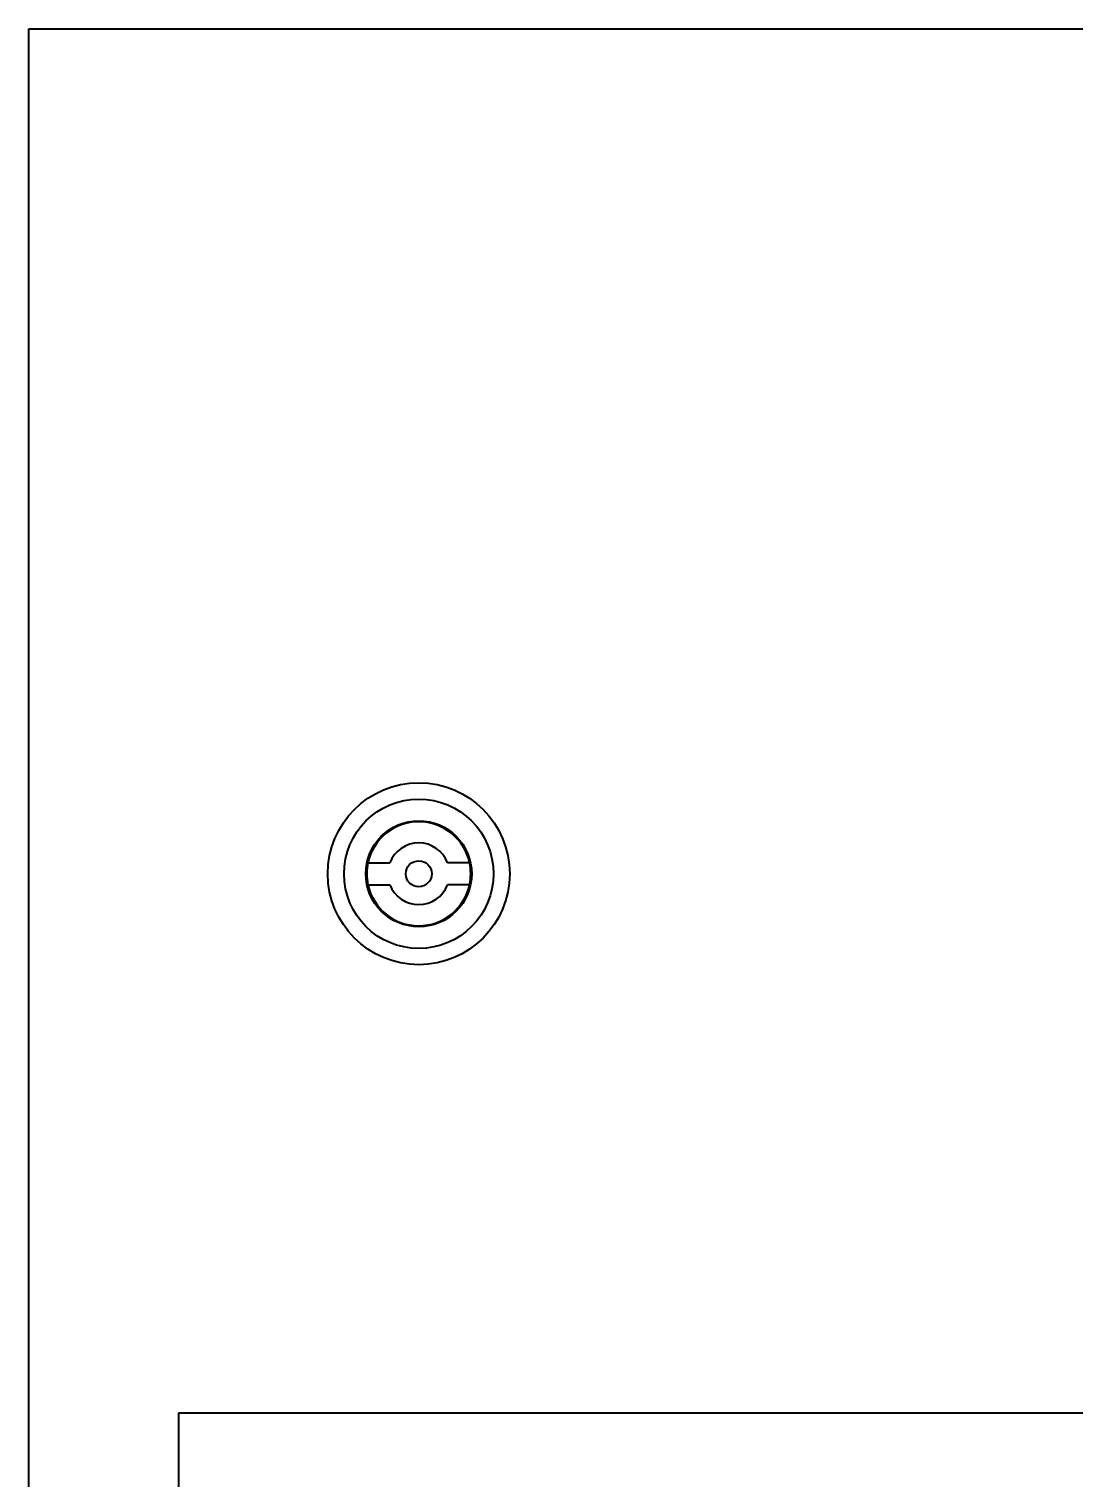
# Model space of a CAD drawing. Header units: millimetres. Extents: x 0 to 5887, y 0 to 4158.
# Drawn here: x 4817 to 4977.9, y 2227.9 to 2450.9 of the extents above; entities that cross this region are included whole.
import ezdxf

# ---------------------------------------------------------------- set-up
doc = ezdxf.new("R2010")
doc.units = ezdxf.units.MM
doc.header["$LTSCALE"] = 7
doc.layers.add('가시적인 것(ISO)', color=3, linetype='Continuous', lineweight=40)

msp = doc.modelspace()

# ---------------------------------------------------------------- linework, layer by layer
at = {"layer": '가시적인 것(ISO)'}
for p, q in [((4817.0357, 1590.9081), (4817.0357, 2450.9081)), ((4817.0357, 2450.9081), (5177.0357, 2450.9081)), ((4869.2184, 2322.6081), (4872.6003, 2322.6081)), ((4884.853, 2322.6081), (4881.4711, 2322.6081)), ((4869.2184, 2319.2081), (4872.6003, 2319.2081)), ((4884.853, 2319.2081), (4881.4711, 2319.2081)), ((5150.0357, 2237.9081), (4840.0357, 2237.9081)), ((4840.0357, 2237.9081), (4840.0357, 2028.9081))]:
    msp.add_line(p, q, dxfattribs=at)
for radius in [14, 11.5, 8.15, 2]:
    msp.add_circle((4877.0357, 2320.9081), radius, dxfattribs=at)
for radius, start, end in [(8, 12.268899, 167.731101), (4.75, 20.970961, 159.029039), (8, 167.731101, 192.268899), (8, 347.731101, 12.268899), (8, 192.268899, 347.731101), (4.75, 200.970961, 339.029039)]:
    msp.add_arc((4877.0357, 2320.9081), radius, start, end, dxfattribs=at)

doc.saveas('drawing.dxf')
